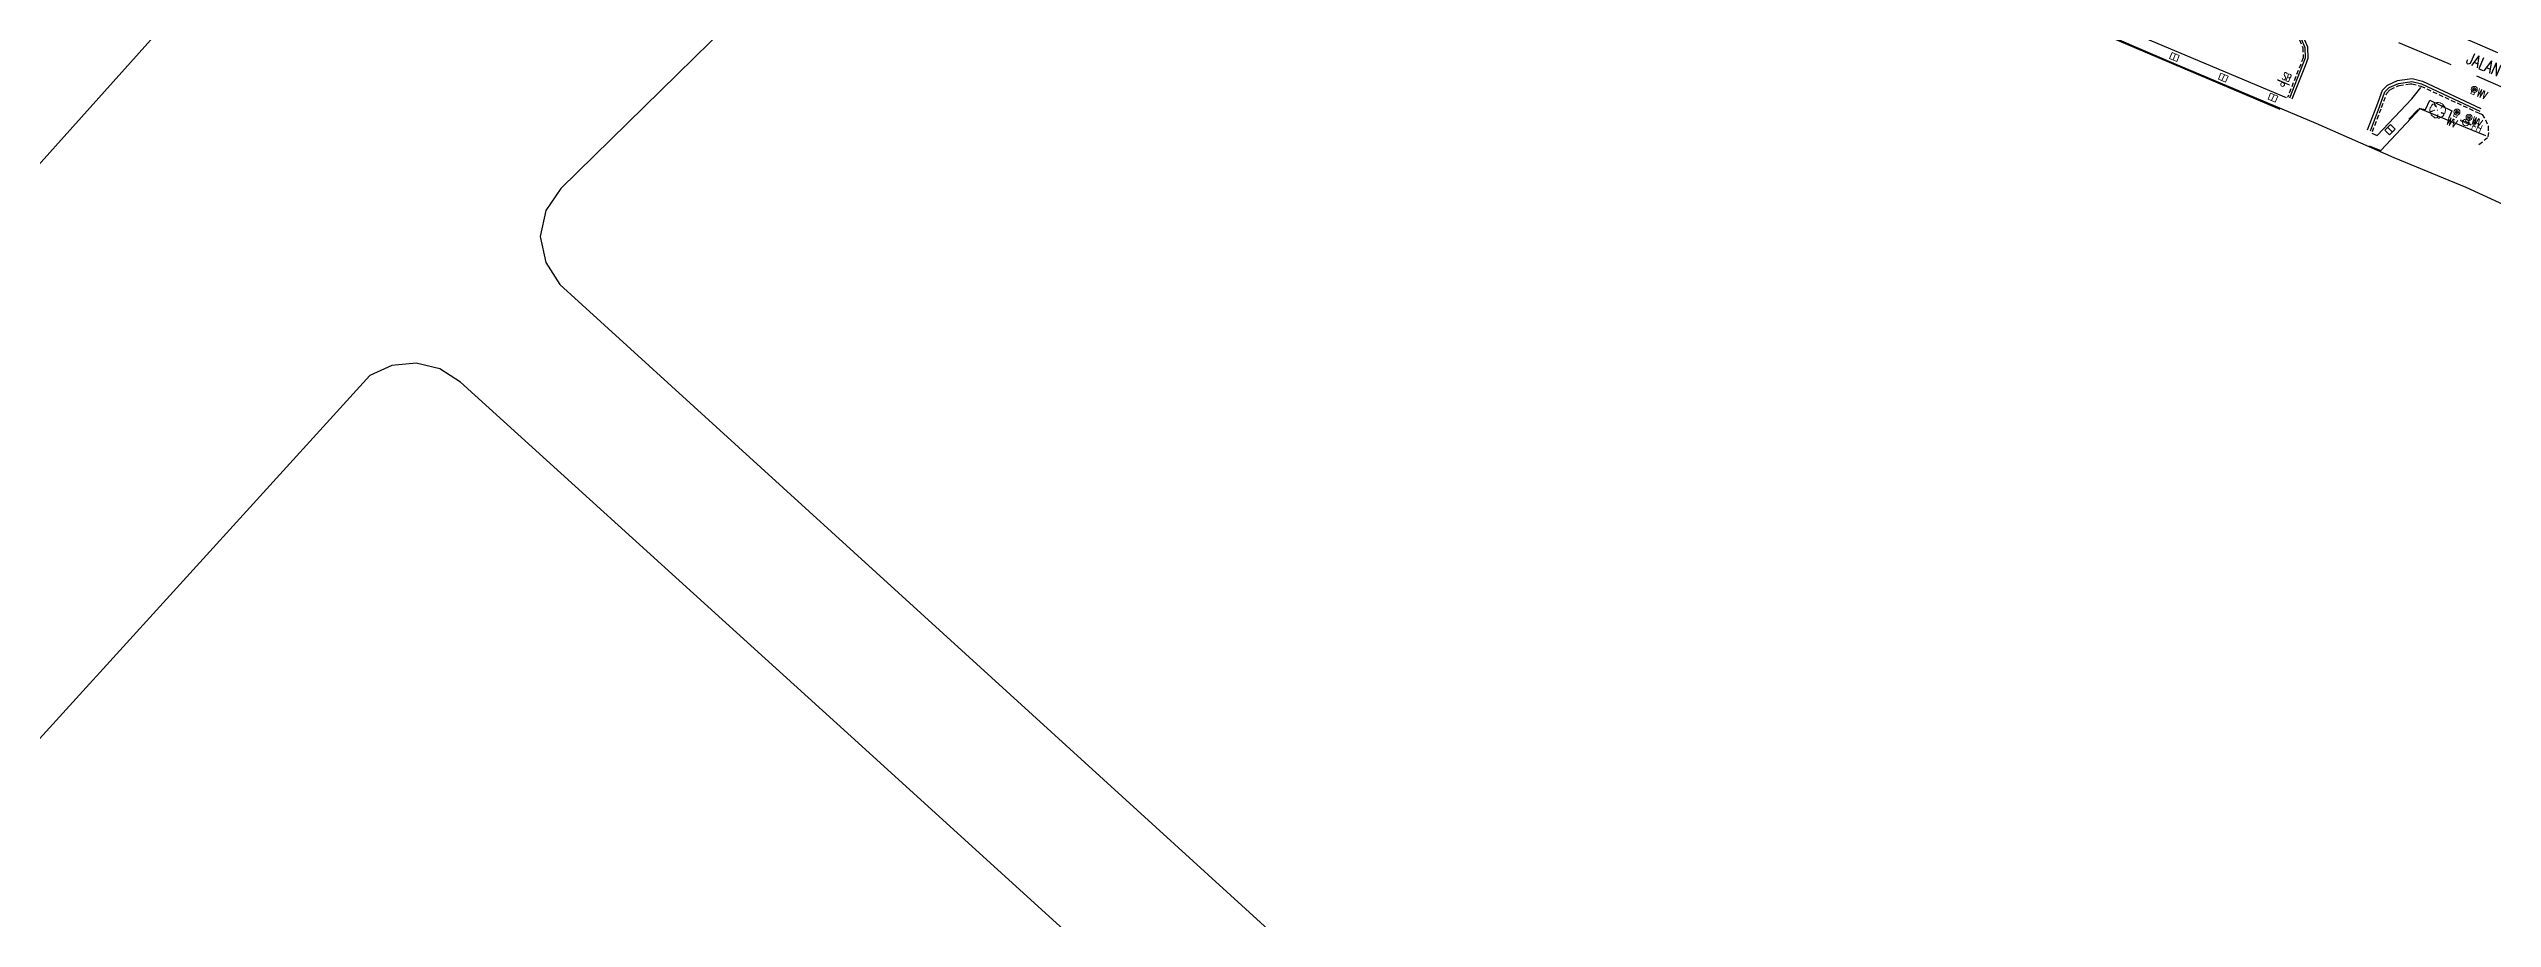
# Model space of a CAD drawing. Header units: millimetres. Extents: x 25846 to 27323, y 29074 to 29862.
# Drawn here: x 26447 to 26721.7, y 29362.7 to 29460.4 of the extents above; entities that cross this region are included whole.
import ezdxf

# ---------------------------------------------------------------- set-up
doc = ezdxf.new("R2010")
doc.units = ezdxf.units.MM
doc.linetypes.add('DASHED', pattern=[0.75, 0.5, -0.25])
doc.linetypes.add('DASHED2', pattern=[9.525, 6.35, -3.175])
for name, color, linetype in [('S_FP_LINE', 11, 'Continuous'), ('S_MH-FH', 133, 'Continuous'), ('S_MH-WD', 133, 'Continuous'), ('S_RAIL', 200, 'Continuous'), ('S_RIGID_PAVEMENT', 7, 'Continuous'), ('S_ROAD_LINE', 7, 'DASHED'), ('S_SIGN_BOARD', 7, 'Continuous'), ('S_TRAFFIC_LINE', 8, 'Continuous'), ('SS ROADWIDL', 7, 'Continuous')]:
    doc.layers.add(name, color=color, linetype=linetype)
doc.layers.add('S_IG_', color=2, linetype='Continuous', lineweight=5)
doc.layers.add('S_TREE', color=3, linetype='Continuous', lineweight=13)
doc.styles.add('CB_DIM', font='simplex.shx', dxfattribs={"width": 0.75, "height": 1.35})
doc.styles.add('ROMANS', font='romans', dxfattribs={"height": 2})
doc.styles.add('SIMPLEX', font='SIMPLEX')
doc.styles.get("Standard").update_dxf_attribs({"font": 'arial.ttf'})

# ---------------------------------------------------------------- blocks, each defined once
blk = doc.blocks.new('tr')
at = {"lineweight": 15}
blk.add_lwpolyline([(-0.48, 0.93), (-0.43, 0.88), (-0.37, 0.82), (-0.29, 0.7), (-0.29, 0.77), (-0.37, 0.9), (-0.44, 0.97), (-0.51, 1.04), (-0.51, 1.25), (-0.65, 1.32), (-0.73, 1.39), (-0.73, 1.6), (-0.66, 1.67), (-0.38, 1.67), (-0.17, 1.75), (-0.03, 1.75), (0.18, 1.76), (0.53, 1.69), (0.67, 1.62), (0.88, 1.49), (1.03, 1.42), (1.24, 1.28), (1.31, 1.15), (1.24, 1.07), (1.03, 1), (1.04, 0.79), (0.9, 0.72), (0.76, 0.57), (0.69, 0.43), (0.9, 0.72), (1.11, 0.79), (1.24, 1), (1.38, 1.01), (1.45, 0.94), (1.6, 0.8), (1.67, 0.59), (1.75, 0.03), (1.69, -0.39), (1.63, -0.74), (1.49, -0.81), (1.34, -0.75), (1.27, -0.68), (1.06, -0.61), (0.92, -0.61), (0.78, -0.48), (0.92, -0.63), (1.04, -0.65), (1.27, -0.75), (1.35, -0.82), (1.42, -0.96), (1.42, -1.03), (1.35, -1.1), (1.28, -1.17), (1.08, -1.38), (0.94, -1.45), (0.73, -1.6), (0.58, -1.64), (0.36, -1.78), (0.11, -1.77), (-0.04, -1.68), (0.03, -1.47), (0.03, -1.4), (-0.05, -1.19), (0.02, -1.05), (0.02, -0.98), (-0.01, -1.08), (-0.07, -1.19), (-0.04, -1.4), (-0.11, -1.61), (-0.28, -1.74), (-0.49, -1.72), (-0.7, -1.67), (-0.84, -1.51), (-1.03, -1.42), (-1.2, -1.23), (-1.38, -1.08), (-1.45, -1.01), (-1.53, -0.73), (-1.67, -0.52), (-1.74, -0.45), (-1.74, -0.38), (-1.47, -0.31), (-1.33, -0.3), (-1.12, -0.16), (-0.98, -0.16), (-0.77, -0.08), (-0.7, -0.01), (-0.98, -0.15), (-1.11, -0.14), (-1.4, -0.17), (-1.54, -0.31), (-1.75, -0.17), (-1.75, 0.11), (-1.69, 0.53), (-1.55, 0.67), (-1.49, 0.88), (-1.42, 1.03), (-1.21, 1.24), (-1.08, 1.38), (-0.8, 1.46), (-0.79, 1.32), (-0.65, 1.25), (-0.65, 1.04)], close=True, dxfattribs=at)
for points in [[(-0.07, 0), (0.07, 0)], [(0, 0.07), (0, -0.07)]]:
    blk.add_lwpolyline(points, dxfattribs=at)
blk = doc.blocks.new('IRON_GRATING')
at = {"lineweight": 15}
blk.add_line((0, 0.36), (0, -0.36), dxfattribs=at)
blk.add_lwpolyline([(-0.44, 0.36), (-0.44, -0.36), (0.44, -0.36), (0.44, 0.36)], close=True, dxfattribs=at)
blk = doc.blocks.new('ig')
blk.add_blockref('IRON_GRATING', (0, 0))
blk = doc.blocks.new('WATER-VALVE')
at = {"color": 0, "lineweight": 18}
blk.add_lwpolyline([(-0.1914, -0.27753), (-0.1914, -0.5742), (0.1914, -0.5742), (0.1914, -0.27753)], dxfattribs=at)
blk.add_lwpolyline([(-0.1914, -0.27753), (-0.1914, -0.5742), (0.1914, -0.5742), (0.1914, -0.27753)], dxfattribs=at)
blk.add_lwpolyline([(-0.1914, -0.27753), (-0.1914, -0.5742), (0.1914, -0.5742), (0.1914, -0.27753)], dxfattribs=at)
at = {"lineweight": 18}
blk.add_circle((0, 0), 0.33648, dxfattribs=at)
blk.add_circle((0, 0), 0.33648, dxfattribs=at)
blk.add_circle((0, 0), 0.33648, dxfattribs=at)
at = {"lineweight": 15}
for radius in [0.2036, 0.2036, 0.2036, 0.06203, 0.06203, 0.06203]:
    blk.add_circle((0, 0), radius, dxfattribs=at)
blk = doc.blocks.new('PWD')
at = {"layer": 'S_MH-WD', "lineweight": 18}
blk.add_blockref('WATER-VALVE', (0, 0), dxfattribs=at)
at = {"layer": 'S_MH-WD', "lineweight": 18, "style": 'ROMANS', "width": 0.7}
blk.add_text('WV', height=0.9, dxfattribs=at).set_placement((0.46, -0.58))
blk = doc.blocks.new('FIRE_HYDRANT')
at = {"lineweight": 18}
blk.add_lwpolyline([(-0.62, -0.05), (0.62, -0.05), (0.62, 0.04), (-0.62, 0.04)], close=True, dxfattribs=at)
blk.add_circle((0, 0), 0.372, dxfattribs=at)
blk = doc.blocks.new('PFH')
at = {"layer": 'S_MH-FH', "lineweight": 18}
blk.add_blockref('FIRE_HYDRANT', (0, 0), dxfattribs=at)
at = {"layer": 'S_MH-FH', "lineweight": 18, "width": 0.7}
blk.add_text('FH', height=0.9, dxfattribs=at).set_placement((0.77, -0.43))
blk = doc.blocks.new('SIGN_BOARD_SMALL')
at = {"color": 0, "lineweight": 18}
for p, q in [((0.73, 0.07), (-0.73, 0.07)), ((0.73, 0), (-0.73, 0))]:
    blk.add_line(p, q, dxfattribs=at)
at = {"lineweight": 18}
blk.add_circle((0, -0.22), 0.216, dxfattribs=at)
blk = doc.blocks.new('SBS')
at = {"layer": 'S_SIGN_BOARD', "lineweight": 15}
blk.add_blockref('SIGN_BOARD_SMALL', (0, 0), dxfattribs=at)
at = {"layer": 'S_SIGN_BOARD', "color": 0, "linetype": 'ByBlock', "lineweight": 15, "style": 'SIMPLEX', "width": 0.65}
blk.add_text('SB', height=0.85, dxfattribs=at).set_placement((-0.39, 0.32))
blk = doc.blocks.new('A$Ca65eef7b')
at = {"layer": 'SS ROADWIDL', "color": 13}
for points in [[(26440.54, 29441.54), (26459.71, 29462.86)], [(26724.45, 29442.24), (26718.81, 29444.83), (26710.71, 29448.16), (26701.94, 29452.01), (26685.94, 29458.78), (26676.16, 29462.97)], [(26532.6, 29472.24), (26504.53, 29444.73), (26502.85, 29442.26), (26502.23, 29439.34), (26502.85, 29436.41), (26504.43, 29433.91), (26557.58, 29385.56), (26623.17, 29325.9)], [(26601.95, 29324.31), (26538.81, 29381.69), (26493.24, 29422.97), (26490.94, 29424.45), (26488.27, 29425.1), (26485.54, 29424.84), (26483.05, 29423.71), (26421.14, 29355.68)]]:
    blk.add_lwpolyline(points, dxfattribs=at)

msp = doc.modelspace()

# ---------------------------------------------------------------- hatches: boundary and pattern name
at = {"layer": 'S_RIGID_PAVEMENT'}
h = msp.add_hatch(dxfattribs=at)
h.set_pattern_fill('ANSI37', color=256, scale=0.15, angle=-145.9947886)
h.paths.add_polyline_path([(26243.27, 29629.32), (26242.68, 29626.84), (26276.19, 29617.9, 0.026271), (26276.02, 29620.75), (26271.82, 29621.83)])
h.paths.add_polyline_path([(26208.3, 29639.24), (26208.18, 29638.78), (26209.59, 29638.4), (26209.34, 29637.49), (26207.95, 29637.86), (26207.54, 29636.22), (26225.46, 29631.44, -0.029352), (26227.24, 29634.09), (26227.24, 29634.2)])
h.paths.add_polyline_path([(26227.24, 29634.1, 0.029415), (26225.46, 29631.44), (26226.46, 29631.17)])
h.paths.add_polyline_path([(26227.72, 29634.07), (26227.3, 29634.18, 0.000966), (26227.24, 29634.1), (26226.46, 29631.17), (26226.92, 29631.05)])
h.paths.add_polyline_path([(26227.56, 29633.48), (26226.92, 29631.05), (26240.68, 29627.37), (26241.27, 29629.84), (26238.97, 29630.44)])
h.paths.add_polyline_path([(26243.27, 29629.32), (26241.27, 29629.84), (26240.68, 29627.37), (26242.68, 29626.84)])
h.paths.add_polyline_path([(26276.02, 29620.75, -0.026271), (26276.19, 29617.9), (26292.12, 29613.65), (26292.76, 29616.44)])
h.paths.add_polyline_path([(26246.15, 29606.91), (26246.48, 29606.35), (26268.1, 29598.3, 0.026537), (26270.05, 29600.44)])
h.paths.add_polyline_path([(26270.05, 29600.44, -0.026537), (26268.1, 29598.3), (26271.64, 29596.99), (26274.45, 29596.23), (26274.46, 29596.25), (26275.32, 29596.02), (26284.79, 29593.44), (26309.8, 29589.41), (26309.84, 29589.66)])
h.paths.add_polyline_path([(26670.87, 29497.11), (26670.06, 29495.02), (26687.61, 29487.74), (26688.5, 29489.89), (26676.99, 29494.68)])
h.paths.add_polyline_path([(26673.73, 29494.72), (26675.72, 29493.57, 0.321196), (26676.26, 29493.95), (26675.21, 29494.47), (26676.64, 29494.2), (26677.72, 29493.21), (26676.7, 29493.72, -0.30779), (26676.01, 29493.4), (26676.68, 29493.02), (26676.81, 29493.28), (26678.68, 29491.93), (26676.46, 29492.57), (26676.59, 29492.84), (26673.46, 29494.18)], flags=16)
h.paths.add_polyline_path([(26689.23, 29490.11), (26688.15, 29487.51), (26704.02, 29480.93), (26705.01, 29483.55), (26701.65, 29484.95)])
h.paths.add_polyline_path([(26689.23, 29490.11), (26688.69, 29490.34), (26687.61, 29487.74), (26688.15, 29487.51)])
h.paths.add_polyline_path([(26705.47, 29483.35), (26705.01, 29483.55), (26704.02, 29480.93), (26704.49, 29480.74)])
h.paths.add_polyline_path([(26707.22, 29482.06), (26705.29, 29482.87), (26704.49, 29480.74), (26706.36, 29479.96)])
h.paths.add_polyline_path([(26705.41, 29483.18), (26705.29, 29482.87), (26707.22, 29482.06), (26707.35, 29482.36)])
h.paths.add_polyline_path([(26705.47, 29483.35), (26705.41, 29483.18), (26707.35, 29482.36), (26707.42, 29482.54)])
h.paths.add_polyline_path([(26677.1, 29494.95), (26670.98, 29497.39), (26670.87, 29497.11), (26676.99, 29494.68), (26688.5, 29489.89), (26688.61, 29490.16)])
h.paths.add_polyline_path([(26798.54, 29415.67), (26784.68, 29421.84), (26782.11, 29423.92), (26780.48, 29420.25), (26783.37, 29418.05), (26783.77, 29417.77), (26784.3, 29417.49), (26789.47, 29415.23), (26795.88, 29412.37), (26796.84, 29412.03), (26799.71, 29411.48), (26804.49, 29410.58, 0.050598), (26808.48, 29414.36), (26808.38, 29414.4)])
h.paths.add_polyline_path([(26782.11, 29423.92), (26780.7, 29425.05), (26779.02, 29421.36), (26780.48, 29420.25)])
h.paths.add_polyline_path([(26776.42, 29428.49), (26761.06, 29435.26), (26760.96, 29435.02), (26761.24, 29434.84), (26772.84, 29426.04), (26779.02, 29421.36), (26780.7, 29425.05)])
h.paths.add_polyline_path([(26808.48, 29414.36, -0.050598), (26804.49, 29410.58), (26812.17, 29409.12), (26823.61, 29406.93), (26824.61, 29406.73), (26824.73, 29407.01), (26824.56, 29407.27)])
h.paths.add_polyline_path([(26773.71, 29429.26), (26776.6, 29428), (26777.42, 29429.88), (26774.54, 29431.14)], flags=24)

# ---------------------------------------------------------------- linework, layer by layer
at = {"layer": 'S_FP_LINE'}
for points in [[(26649.43, 29475.11), (26652.08, 29474.04), (26660.92, 29470.88), (26666.24, 29468.76), (26674.19, 29465.22), (26698.59, 29454.93)], [(26697.92, 29453.59), (26673.53, 29463.92), (26665.59, 29467.42), (26660.73, 29469.33), (26651.35, 29472.75), (26648.82, 29473.59)], [(26707.92, 29449.51), (26709.22, 29449), (26712.07, 29452.01), (26713.65, 29453.72), (26714.26, 29453.59), (26714.75, 29454.66), (26717.21, 29453.46), (26716.89, 29452.67)], [(26708.21, 29450.95), (26708.8, 29450.67), (26712.71, 29454.81), (26713.02, 29455.18), (26713.73, 29456.06)]]:
    msp.add_lwpolyline(points, dxfattribs=at)
at = {"layer": 'S_RAIL'}
for points in [[(26713.43, 29453.61), (26712.38, 29452.5)], [(26721.04, 29450.64), (26713.54, 29453.69)]]:
    msp.add_lwpolyline(points, dxfattribs=at)
at = {"layer": 'S_ROAD_LINE'}
for points in [[(26648.64, 29473.61), (26649.29, 29475.23), (26650.89, 29479.19), (26652.23, 29480.49), (26653.12, 29480.64), (26653.93, 29480.69), (26676.69, 29471.94), (26697.06, 29463.4), (26698.46, 29462.8), (26699.4, 29462.2), (26700.07, 29461.42), (26700.45, 29460.53), (26700.49, 29459.4), (26700.22, 29458.69), (26698.73, 29454.95)], [(26708.28, 29451.11), (26709.32, 29453.82), (26709.9, 29455.44), (26710.32, 29455.85), (26711.28, 29456.29), (26712.52, 29456.47), (26712.7, 29456.49), (26713.72, 29456.23), (26720.2, 29453.21), (26720.61, 29453.02), (26720.99, 29452.45), (26721.31, 29451.71), (26721.32, 29451), (26721.24, 29450.4), (26720.18, 29449.58)]]:
    msp.add_lwpolyline(points, dxfattribs=at)
at = {"layer": 'S_TRAFFIC_LINE', "linetype": 'DASHED2', "flags": 128}
for points in [[(26922.21, 29370.2), (26887.68, 29384.75), (26827.6, 29413.81), (26778.55, 29435.34), (26750.94, 29447.44), (26719.54, 29461.2), (26669.14, 29482.4), (26558.33, 29521.66)], [(26752.02, 29443.32), (26716.8, 29458.75), (26667.92, 29479.25), (26653.5, 29484.36)]]:
    msp.add_lwpolyline(points, dxfattribs=at)
at = {"layer": 'S_TRAFFIC_LINE'}
for points in [[(26648.8, 29475.43), (26650.43, 29479.49), (26651.98, 29480.99), (26653.06, 29481.17), (26654.01, 29481.23), (26676.88, 29472.43), (26697.27, 29463.89), (26698.72, 29463.27), (26699.76, 29462.6), (26700.53, 29461.7), (26700.98, 29460.65), (26701.02, 29459.31), (26700.72, 29458.49), (26699.23, 29454.75)], [(26649.09, 29475.31), (26650.7, 29479.31), (26652.13, 29480.7), (26653.1, 29480.86), (26653.96, 29480.91), (26676.77, 29472.14), (26697.15, 29463.6), (26698.57, 29462.99), (26699.55, 29462.36), (26700.26, 29461.53), (26700.67, 29460.58), (26700.71, 29459.36), (26700.43, 29458.61), (26698.94, 29454.87)], [(26707.74, 29451.32), (26708.78, 29454.02), (26709.4, 29455.76), (26709.98, 29456.34), (26711.12, 29456.85), (26712.44, 29457.04), (26712.74, 29457.08), (26713.91, 29456.78), (26720.49, 29453.72)], [(26708.05, 29451.2), (26709.09, 29453.91), (26709.69, 29455.58), (26710.18, 29456.06), (26711.21, 29456.53), (26712.49, 29456.72), (26712.72, 29456.75), (26713.8, 29456.47), (26720.35, 29453.42)]]:
    msp.add_lwpolyline(points, dxfattribs=at)

# ---------------------------------------------------------------- block references
at = {"layer": 'S_IG_'}
for p, rotation in [((26686.01, 29459.5), 337.1313243417278), ((26691.5, 29457.17), 337.1313243417267), ((26697.09, 29454.92), 337.1313243417267), ((26710.26, 29451.33), 46.615151644244)]:
    msp.add_blockref('ig', p, dxfattribs=dict(at, rotation=rotation))
at = {"layer": 'S_MH-FH', "rotation": 336.3770881967669}
msp.add_blockref('PFH', (26718.79, 29452.13), dxfattribs=at)
at = {"layer": 'S_MH-WD', "rotation": 336.3770881967669}
for p in [(26719.74, 29455.86), (26719.15, 29452.72)]:
    msp.add_blockref('PWD', p, dxfattribs=at)
at = {"layer": 'S_MH-WD', "lineweight": 18, "rotation": 336.3770881967669}
msp.add_blockref('WATER-VALVE', (26717.79, 29453.31), dxfattribs=at)
at = {"layer": 'S_SIGN_BOARD', "rotation": 337.1313243417267}
msp.add_blockref('SBS', (26698.27, 29456.6), dxfattribs=at)
at = {"layer": 'S_TREE', "xscale": 0.5, "yscale": 0.5, "zscale": 0.5}
msp.add_blockref('tr', (26715.62, 29453.51), dxfattribs=at)
at = {"layer": 'SS ROADWIDL'}
msp.add_blockref('A$Ca65eef7b', (0, 0), dxfattribs=at)

# ---------------------------------------------------------------- texts
at = {"layer": 'S_MH-WD', "lineweight": 18, "style": 'ROMANS', "width": 0.7}
msp.add_text('WV', height=0.9, rotation=336.3771, dxfattribs=at).set_placement((26716.5, 29451.97))
at = {"layer": 'S_ROAD_LINE', "style": 'CB_DIM', "width": 0.75}
msp.add_text('JALAN BUKIT MERAH', height=1.35, rotation=336.9965, dxfattribs=at).set_placement((26718.74, 29458.82, 209.22))

doc.saveas('drawing.dxf')
